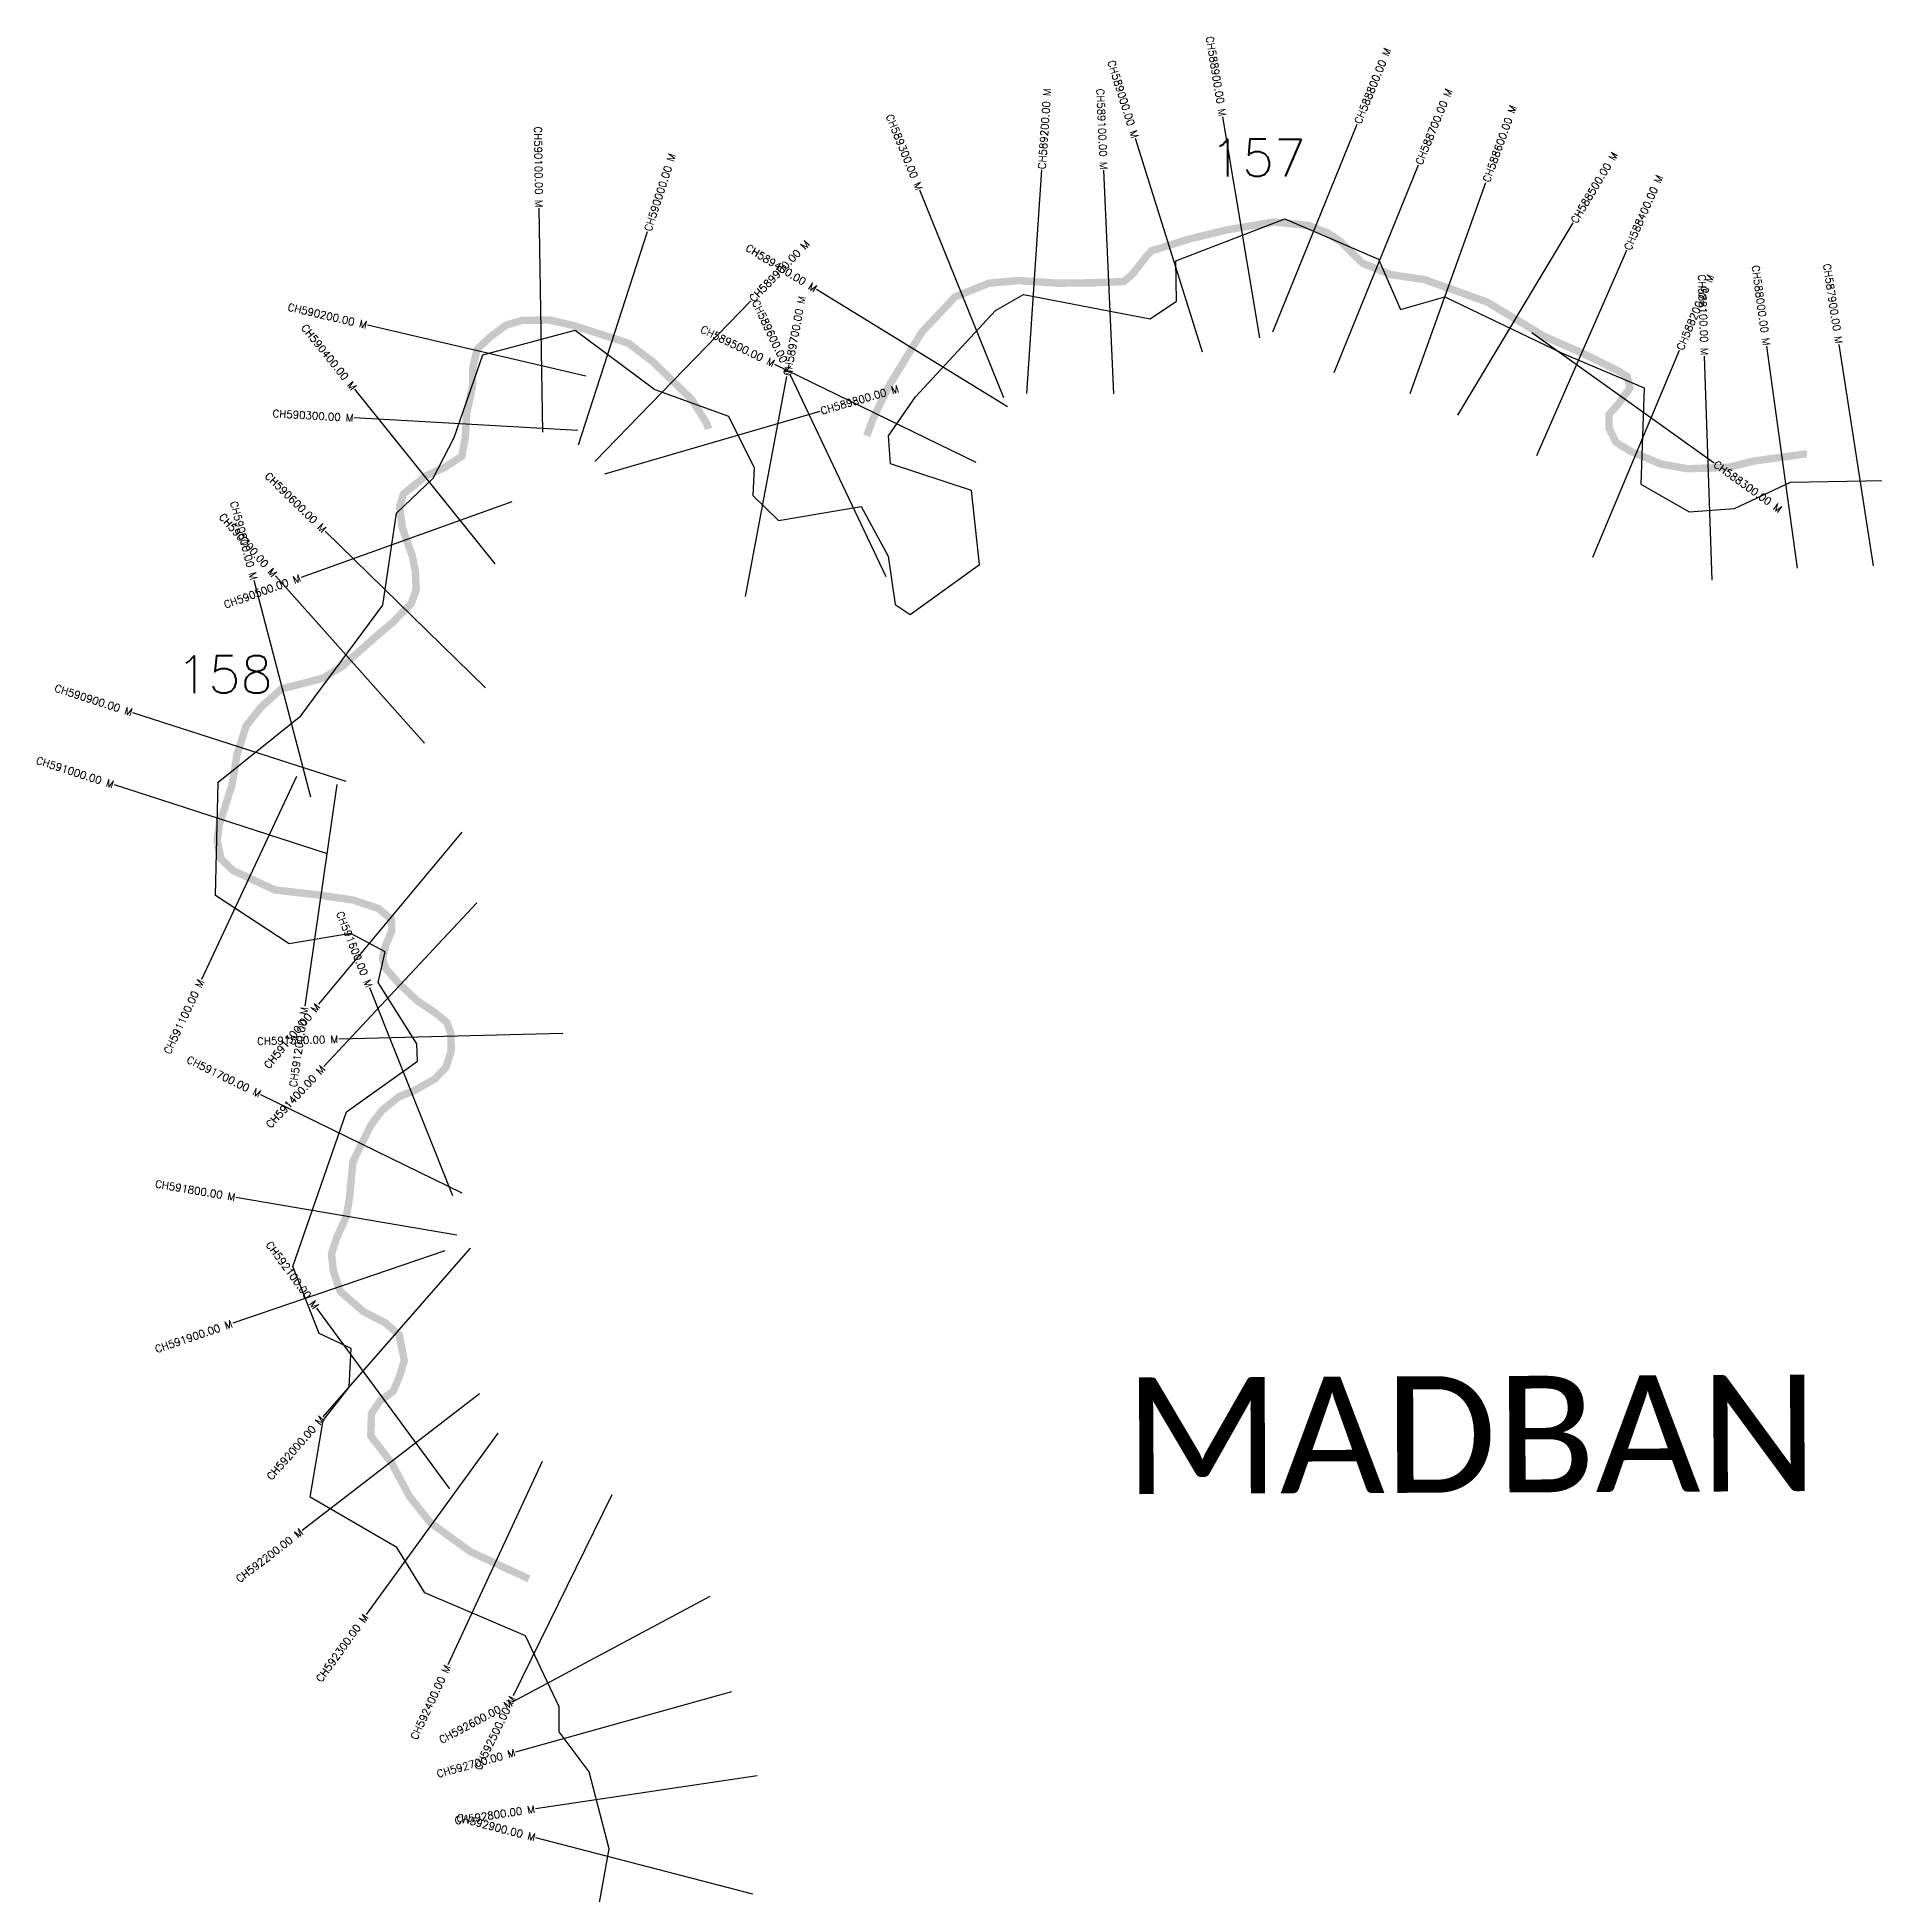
# Model space of a CAD drawing. Header units: metres. Extents: x 320261 to 325169, y 1832905 to 1837216.
# Drawn here: x 320261 to 322721, y 1834729 to 1837216 of the extents above; entities that cross this region are included whole.
import ezdxf
from ezdxf.enums import TextEntityAlignment as Align

# ---------------------------------------------------------------- set-up
doc = ezdxf.new("R2010")
doc.units = ezdxf.units.M
for name, color, linetype in [('CS', 134, 'Continuous'), ('CSMark', 6, 'Continuous'), ('UNPROTECTED', 10, 'Continuous'), ('VILLAGE NAME', 250, 'Continuous')]:
    doc.layers.add(name, color=color, linetype=linetype)
doc.styles.get("Standard").update_dxf_attribs({"font": 'simplex.shx'})

msp = doc.modelspace()

# ---------------------------------------------------------------- linework, layer by layer
at = {"color": 6, "flags": 128}
msp.add_lwpolyline([(321009.8, 1834696.1), (321026.7, 1834790.3), (320999.8, 1834893.4), (320960, 1834946.9), (320960, 1834980.4), (320914.6, 1835075.4), (320780, 1835133.2), (320742.6, 1835193.6), (320626.4, 1835260.9), (320643.8, 1835364), (320678.7, 1835408.3), (320681.5, 1835460.2), (320638.5, 1835480.4), (320603.2, 1835570.1), (320675.1, 1835777.3), (320770.1, 1835845.1), (320769.1, 1835868.4), (320717.6, 1835950.5), (320726.8, 1835991.3), (320680.7, 1836015.9), (320598.1, 1836002.3), (320499.7, 1836067), (320503.4, 1836218.6), (320614, 1836307.6), (320723.5, 1836455.8), (320742.1, 1836578.8), (320791.2, 1836625.9), (320819, 1836680.2), (320857.6, 1836790.9), (320981.2, 1836823.9), (321087.8, 1836744.3), (321186.6, 1836708.8), (321220.9, 1836639.6), (321218.9, 1836602.5), (321253.4, 1836569), (321364.2, 1836587.6), (321400.2, 1836521.1), (321409.4, 1836456.6), (321429.6, 1836443.3), (321522.4, 1836510), (321511.6, 1836609.3), (321403.3, 1836645), (321400.7, 1836682.3), (321437, 1836734.4), (321544.1, 1836850.4), (321581.4, 1836871.8), (321751.2, 1836839.2), (321786.3, 1836862.9), (321785.2, 1836916.7), (321931.1, 1836972.9), (322056.8, 1836919), (322086.1, 1836851.4), (322145.5, 1836868.3), (322302.7, 1836793.3), (322412.5, 1836746.7), (322407.7, 1836617.5), (322472.7, 1836580.5), (322533.3, 1836585.1), (322608.1, 1836620.2), (322734.3, 1836622.7)], dxfattribs=at)
at = {"layer": 'CS'}
for p, q in [((321897.7, 1836813.5), (321848.4, 1837109.4)), ((321915.2, 1836821.8), (322028.1, 1837099.8)), ((321821, 1836794.3), (321731.3, 1837080.6)), ((321585.7, 1836739.2), (321605.9, 1837038.5)), ((321702.4, 1836738.4), (321689, 1837038.1)), ((321997.2, 1836767.2), (322110.1, 1837045.2)), ((321555.1, 1836733.1), (321442.6, 1837011.2)), ((322099, 1836739.2), (322200.3, 1837021.6)), ((320937.7, 1836687.4), (320933, 1836987.3)), ((322163, 1836710.1), (322317.2, 1836967.4)), ((320985.8, 1836670.4), (321077.9, 1836955.9)), ((322268.6, 1836656.1), (322389.3, 1836930.8)), ((321007.5, 1836647.9), (321216.3, 1836863.3)), ((321559.8, 1836721.1), (321304.3, 1836878.2)), ((320995.6, 1836762.5), (320703.4, 1836830.5)), ((322262.1, 1836820.8), (322506.2, 1836646.4)), ((322343.8, 1836520.1), (322459.6, 1836796.9)), ((322503.4, 1836489.3), (322493.3, 1836789.2)), ((322617.5, 1836505.2), (322576.4, 1836802.4)), ((322719.2, 1836508.3), (322673.5, 1836804.8)), ((321209.1, 1836467.1), (321264.6, 1836761.9)), ((321518.2, 1836646.7), (321248.5, 1836778.1)), ((321397.4, 1836493.4), (321269, 1836764.6)), ((320874.1, 1836510.8), (320686.1, 1836744.7)), ((321021, 1836631.3), (321309, 1836715.2)), ((320984.9, 1836689.7), (320685.3, 1836706.4)), ((320896.5, 1836594.2), (320614.2, 1836492.7)), ((320861, 1836344.8), (320646.5, 1836554.6)), ((320627.1, 1836198.5), (320551.6, 1836488.8)), ((320779.3, 1836270.6), (320580, 1836494.8)), ((320674.4, 1836219.3), (320388.9, 1836311.5)), ((320649.8, 1836122.7), (320364.3, 1836214.8)), ((320608.2, 1836226.2), (320480.9, 1835954.5)), ((320662, 1836215.5), (320619.1, 1835918.6)), ((320829.5, 1836151.6), (320637.5, 1835921.1)), ((320849.4, 1836057), (320644.6, 1835837.8)), ((320817.6, 1835664.8), (320706.2, 1835943.3)), ((320964.7, 1835882.1), (320664.8, 1835874.4)), ((320829.9, 1835668.1), (320560.5, 1835800)), ((320822.8, 1835612), (320527, 1835662.5)), ((320806.7, 1835590.9), (320522.8, 1835494.1)), ((320840.6, 1835594.5), (320643.2, 1835368.6)), ((320813.3, 1835272.5), (320635.4, 1835514)), ((320853.3, 1835399.6), (320615.6, 1835216.7)), ((320877.5, 1835346.9), (320701.6, 1835103.9)), ((320937.2, 1835308.8), (320810.9, 1835036.6)), ((321030.3, 1835264.3), (320898.2, 1834995)), ((321161.3, 1835128), (320896.7, 1834986.7)), ((321190.4, 1835000.6), (320901.5, 1834919.6)), ((321225, 1834887.8), (320928.2, 1834843.8)), ((321218.9, 1834729.3), (320928.6, 1834805))]:
    msp.add_line(p, q, dxfattribs=at)
at = {"layer": 'UNPROTECTED', "const_width": 10, "flags": 128}
for points in [[(322630.3, 1836657.6), (322626.6, 1836657.9), (322559.2, 1836648.6), (322525.7, 1836640.2), (322470.7, 1836638.3), (322434.3, 1836644.8), (322394.2, 1836661.6), (322374.7, 1836673.7), (322365.3, 1836692.4), (322365.3, 1836711), (322379.3, 1836726.8), (322393.3, 1836746.4), (322389.8, 1836761.5), (322377, 1836769.7), (322332.5, 1836791.9), (322279.3, 1836815.2), (322201.9, 1836861.6), (322118.9, 1836891.4), (322072.8, 1836898.4), (322035.3, 1836913.6), (322006.1, 1836942.3), (321988.6, 1836953.9), (321963.8, 1836964), (321916.5, 1836968.7), (321853.3, 1836958.1), (321801.2, 1836945.3), (321752.7, 1836930.1), (321745.7, 1836922.5), (321727.5, 1836899.1), (321715.8, 1836889.1), (321676.6, 1836887.3), (321626.9, 1836886.8), (321574.8, 1836890.3), (321535.1, 1836886.8), (321489.9, 1836868.5), (321470, 1836847.4), (321445.6, 1836821.6), (321402.2, 1836751), (321380.5, 1836706.6), (321371.5, 1836682.5)], [(321159.7, 1836691.7), (321157.7, 1836698.3), (321137.3, 1836731), (321098.1, 1836769), (321084.9, 1836781.8), (321052.3, 1836806.5), (320979.8, 1836829.9), (320946.5, 1836837.5), (320909.6, 1836836.9), (320888.5, 1836830.5), (320868.1, 1836815.3), (320850, 1836798.4), (320844.1, 1836773.2), (320844.1, 1836749.9), (320835.9, 1836712.5), (320834.2, 1836680.9), (320829.4, 1836655), (320806, 1836639.8), (320781.3, 1836628.7), (320751.5, 1836604.7), (320746.2, 1836587.8), (320749.7, 1836559.2), (320763.1, 1836521.8), (320767.2, 1836501.9), (320768.4, 1836476.8), (320762, 1836458.1), (320736.8, 1836432.4), (320715.8, 1836414.8), (320670.1, 1836374.2), (320643.8, 1836357.9), (320587.7, 1836343.3), (320560.8, 1836319.3), (320540.9, 1836294.2), (320528.7, 1836256.2), (320521.6, 1836214.1), (320504.7, 1836161.5), (320501.8, 1836140.5), (320507, 1836115.9), (320522.9, 1836100.5), (320579, 1836074.2), (320635.7, 1836067.8), (320684.2, 1836060.7), (320717.5, 1836049.6), (320735.1, 1836035), (320735.7, 1836019.3), (320727.5, 1836000), (320723.4, 1835983), (320726.9, 1835970.2), (320743.8, 1835950.3), (320770.7, 1835925.2), (320793.5, 1835910), (320809.4, 1835896.9), (320814.7, 1835882.3), (320815.3, 1835859.5), (320808.3, 1835836.7), (320793.1, 1835821), (320766.2, 1835805.8), (320745.7, 1835797.6), (320722.9, 1835779.3), (320707.7, 1835759.4), (320694.2, 1835732), (320683.7, 1835710.6), (320679, 1835661.2), (320674.9, 1835637.2), (320662, 1835608.6), (320655, 1835587), (320657.4, 1835564.2), (320666.7, 1835536.7), (320698.3, 1835509.2), (320726.9, 1835494.6), (320745.6, 1835478.3), (320752.5, 1835444), (320745.9, 1835422.5), (320737.5, 1835402.9), (320719.7, 1835389.8), (320708.5, 1835373), (320707.6, 1835343.1), (320735.6, 1835306.6), (320759, 1835262.7), (320787.1, 1835227.2), (320841.3, 1835187.9), (320919.3, 1835151.7)]]:
    msp.add_lwpolyline(points, dxfattribs=at)

# ---------------------------------------------------------------- texts
at = {"char_height": 50, "attachment_point": 1}
for s, insert in [('\\pxt1;157', (321831, 1837079.6)), ('\\pxt1;158', (320447.5, 1836387.6))]:
    msp.add_mtext_dynamic_manual_height_columns(s, width=70.183, gutter_width=1, heights=[0], dxfattribs=dict(at, insert=insert))
at = {"layer": 'CSMark'}
for s, rotation, p in [('CH588900.00 M', 279.4582, (321848.3, 1837110.4)), ('CH589000.00 M', 287.3859, (321731, 1837081.5)), ('CH589100.00 M', 272.5625, (321689, 1837039.1)), ('CH589300.00 M', 292.0168, (321442.3, 1837012.1)), ('CH590100.00 M', 270.8923, (320933, 1836988.3)), ('CH589400.00 M', 328.4114, (321303.4, 1836878.7)), ('CH588000.00 M', 277.8768, (322576.2, 1836803.4)), ('CH587900.00 M', 278.7558, (322673.3, 1836805.8)), ('CH588100.00 M', 271.9408, (322493.2, 1836790.2)), ('CH590200.00 M', 346.9023, (320702.4, 1836830.7)), ('CH589600.00 M', 295.3348, (321268.6, 1836765.5)), ('CH590400.00 M', 308.7834, (320685.5, 1836745.5)), ('CH589500.00 M', 334.0303, (321247.6, 1836778.6)), ('CH590300.00 M', 356.8178, (320684.4, 1836706.4)), ('CH590600.00 M', 315.645, (320645.8, 1836555.3)), ('CH590800.00 M', 284.59, (320551.3, 1836489.8)), ('CH590700.00 M', 311.6501, (320579.3, 1836495.5)), ('CH590500.00 M', 19.7763, (320613.3, 1836492.4)), ('CH590900.00 M', 342.0872, (320388, 1836311.8)), ('CH591000.00 M', 342.1318, (320363.3, 1836215.1)), ('CH591600.00 M', 291.7926, (320705.9, 1835944.3)), ('CH591100.00 M', 64.8962, (320480.5, 1835953.6)), ('CH591300.00 M', 50.2073, (320636.8, 1835920.3)), ('CH591200.00 M', 81.7773, (320618.9, 1835917.6)), ('CH591500.00 M', 1.4707, (320663.8, 1835874.4)), ('CH591700.00 M', 333.9136, (320559.6, 1835800.4)), ('CH591400.00 M', 46.9438, (320643.9, 1835837)), ('CH591800.00 M', 350.308, (320526.1, 1835662.7)), ('CH592100.00 M', 306.371, (320634.8, 1835514.8)), ('CH591900.00 M', 18.81, (320521.8, 1835493.8)), ('CH592000.00 M', 48.8285, (320642.5, 1835367.9)), ('CH592200.00 M', 37.5823, (320614.8, 1835216.1)), ('CH592300.00 M', 54.1033, (320701, 1835103.1)), ('CH592400.00 M', 65.1057, (320810.5, 1835035.7)), ('CH592500.00 M', 63.8721, (320897.8, 1834994.1)), ('CH592600.00 M', 28.0839, (320895.8, 1834986.3)), ('CH592700.00 M', 15.6487, (320900.6, 1834919.4)), ('CH592800.00 M', 8.431, (320927.2, 1834843.7)), ('CH592900.00 M', 345.3729, (320927.7, 1834805.3))]:
    msp.add_text(s, height=10, rotation=rotation, dxfattribs=at).set_placement(p, align=Align.MIDDLE_RIGHT)
for s, rotation, p in [('CH588800.00 M', 67.899, (322028.5, 1837100.7)), ('CH589200.00 M', 86.1502, (321606, 1837039.5)), ('CH588700.00 M', 67.8999, (322110.4, 1837046.1)), ('CH588600.00 M', 70.2528, (322200.7, 1837022.5)), ('CH590000.00 M', 72.1295, (321078.2, 1836956.8)), ('CH588500.00 M', 59.0647, (322317.7, 1836968.3)), ('CH588400.00 M', 66.2814, (322389.7, 1836931.7)), ('CH589900.00 M', 45.8815, (321217, 1836864)), ('CH588200.00 M', 67.2956, (322460, 1836797.8)), ('CH589700.00 M', 79.335, (321264.8, 1836762.9)), ('CH589800.00 M', 16.2398, (321310, 1836715.5)), ('CH588300.00 M', 324.4493, (322507, 1836645.8))]:
    msp.add_text(s, height=10, rotation=rotation, dxfattribs=at).set_placement(p, align=Align.MIDDLE_LEFT)
at = {"layer": 'VILLAGE NAME', "insert": (321716.2, 1835421.3), "char_height": 155.989, "attachment_point": 1, "rotation": 0.2435}
msp.add_mtext_dynamic_manual_height_columns('{\\fCalibri|b0|i0|c0|p34;MADBAN}', width=1786.018, gutter_width=779.9, heights=[156.7], dxfattribs=at)

doc.saveas('drawing.dxf')
